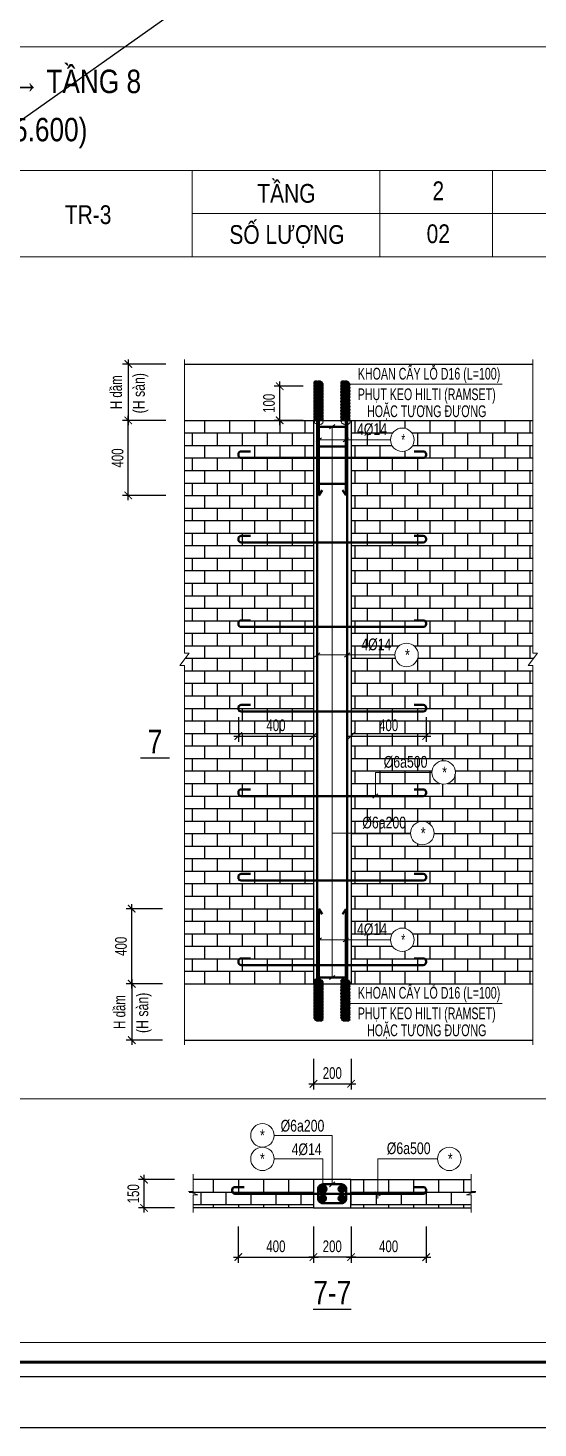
# Model space of a CAD drawing. Header units: millimetres. Extents: x 0 to 84100, y 0 to 158663.
# Drawn here: x 9899 to 12615, y 0 to 7455 of the extents above; entities that cross this region are included whole.
import ezdxf
from ezdxf.enums import TextEntityAlignment as Align

# ---------------------------------------------------------------- set-up
doc = ezdxf.new("R2010")
doc.units = ezdxf.units.MM
doc.header["$LTSCALE"] = 800
doc.header["$MEASUREMENT"] = 0
doc.layers.get('DEFPOINTS').update_dxf_attribs({"color": 87})
for name, color, linetype in [('CDC-KHUNGTEN', 9, 'Continuous'), ('CDC.02.DIM', 1, 'Continuous'), ('CDC.03.BORDER', 3, 'Continuous'), ('CDC.06.TEXT', 2, 'Continuous'), ('CDC.10.HATCH', 9, 'Continuous'), ('KCS_STEEL_SNODE', 6, 'Continuous')]:
    doc.layers.add(name, color=color, linetype=linetype)
for name, color, linetype, lineweight in [('CDC.05.STEEL', 4, 'Continuous', 50), ('CDC.11.NOTE', 8, 'Continuous', 18), ('CDC.14.STEELNUM', 9, 'Continuous', 18), ('STEEL_NODE', 6, 'Continuous', 50)]:
    doc.layers.add(name, color=color, linetype=linetype, lineweight=lineweight)
doc.layers.add('KCS_Plotter', color=11, linetype='Continuous', plot=False)
doc.styles.add('KC_BIGTEXT', font='arial.ttf', dxfattribs={"width": 0.7})
doc.styles.add('KC_SMTEXT', font='arial.ttf', dxfattribs={"width": 0.7})
doc.styles.add('KCS_SMTEXT', font='arial.ttf', dxfattribs={"width": 0.7})
doc.dimstyles.new('KCS_DIM25', dxfattribs={"dimtxt": 62.5, "dimasz": 40, "dimexe": 30, "dimexo": 0, "dimgap": 25, "dimtad": 1, "dimdec": 0, "dimzin": 13, "dimdsep": 46, "dimtxsty": 'KCS_SMTEXT', "dimblk": 'ARCHTICK', "dimcen": 0, "dimdle": 25, "dimclrd": 1, "dimclre": 1, "dimclrt": 2, "dimadec": 0, "dimazin": 0, "dimtfac": 1, "dimtdec": 0, "dimtix": 1, "dimtmove": 2, "dimatfit": 3, "dimfxl": 1, "dimtolj": 1, "dimtzin": 13, "dimarcsym": 0})

# ---------------------------------------------------------------- blocks, each defined once
blk = doc.blocks.new('_ArchTick')
at = {"color": 0, "linetype": 'ByBlock', "const_width": 0.15}
blk.add_lwpolyline([(-0.5, -0.5), (0.5, 0.5)], dxfattribs=at)
blk = doc.blocks.new('*D646')
at = {"layer": 'CDC.02.DIM', "color": 1, "lineweight": -2, "ltscale": 0.5, "transparency": 16777216}
for p, q in [((11019.5, 3784.8), (11019.5, 3654.5)), ((11419.5, 3784.8), (11419.5, 3654.5)), ((10994.5, 3684.5), (11444.5, 3684.5))]:
    blk.add_line(p, q, dxfattribs=at)
at = {"layer": 'DEFPOINTS', "color": 0, "ltscale": 0.5, "transparency": 16777216}
for p in [(11019.5, 3784.8), (11419.5, 3784.8), (11419.5, 3684.5)]:
    blk.add_point(p, dxfattribs=at)
at = {"layer": 'CDC.02.DIM', "color": 1, "lineweight": -2, "ltscale": 0.5, "transparency": 16777216, "xscale": 40, "yscale": 40, "zscale": 40, "rotation": 180}
blk.add_blockref('_ArchTick', (11019.5, 3684.5), dxfattribs=at)
at = {"layer": 'CDC.02.DIM', "color": 1, "lineweight": -2, "ltscale": 0.5, "transparency": 16777216, "xscale": 40, "yscale": 40, "zscale": 40}
blk.add_blockref('_ArchTick', (11419.5, 3684.5), dxfattribs=at)
at = {"layer": 'CDC.02.DIM', "color": 2, "ltscale": 0.5, "transparency": 16777216, "insert": (11219.5, 3741.4), "char_height": 62.5, "attachment_point": 5, "style": 'KCS_SMTEXT'}
blk.add_mtext('\\A1;400', dxfattribs=at)
blk = doc.blocks.new('*D647')
at = {"layer": 'CDC.02.DIM', "color": 1, "lineweight": -2, "ltscale": 0.5, "transparency": 16777216}
for p, q in [((11619.5, 3784.8), (11619.5, 3654.5)), ((12019.5, 3784.8), (12019.5, 3654.5)), ((11594.5, 3684.5), (12044.5, 3684.5))]:
    blk.add_line(p, q, dxfattribs=at)
at = {"layer": 'DEFPOINTS', "color": 0, "ltscale": 0.5, "transparency": 16777216}
for p in [(11619.5, 3784.8), (12019.5, 3784.8), (12019.5, 3684.5)]:
    blk.add_point(p, dxfattribs=at)
at = {"layer": 'CDC.02.DIM', "color": 1, "lineweight": -2, "ltscale": 0.5, "transparency": 16777216, "xscale": 40, "yscale": 40, "zscale": 40, "rotation": 180}
blk.add_blockref('_ArchTick', (11619.5, 3684.5), dxfattribs=at)
at = {"layer": 'CDC.02.DIM', "color": 1, "lineweight": -2, "ltscale": 0.5, "transparency": 16777216, "xscale": 40, "yscale": 40, "zscale": 40}
blk.add_blockref('_ArchTick', (12019.5, 3684.5), dxfattribs=at)
at = {"layer": 'CDC.02.DIM', "color": 2, "ltscale": 0.5, "transparency": 16777216, "insert": (11819.5, 3741.4), "char_height": 62.5, "attachment_point": 5, "style": 'KCS_SMTEXT'}
blk.add_mtext('\\A1;400', dxfattribs=at)
blk = doc.blocks.new('*D648')
at = {"layer": 'CDC.02.DIM', "color": 1, "lineweight": -2, "ltscale": 0.5, "transparency": 16777216}
for p, q in [((10615.7, 2764.8), (10421, 2764.8)), ((10451, 2340.2), (10451, 2789.8)), ((10615.7, 2365.2), (10421, 2365.2))]:
    blk.add_line(p, q, dxfattribs=at)
at = {"layer": 'DEFPOINTS', "color": 0, "ltscale": 0.5, "transparency": 16777216}
for p in [(10451, 2764.8), (10615.7, 2764.8), (10615.7, 2365.2)]:
    blk.add_point(p, dxfattribs=at)
at = {"layer": 'CDC.02.DIM', "color": 1, "lineweight": -2, "ltscale": 0.5, "transparency": 16777216, "xscale": 40, "yscale": 40, "zscale": 40}
for p, rotation in [((10451, 2764.8), 90), ((10451, 2365.2), 270)]:
    blk.add_blockref('_ArchTick', p, dxfattribs=dict(at, rotation=rotation))
at = {"layer": 'CDC.02.DIM', "color": 2, "ltscale": 0.5, "transparency": 16777216, "insert": (10394, 2565), "char_height": 62.5, "attachment_point": 5, "rotation": 90, "style": 'KCS_SMTEXT'}
blk.add_mtext('\\A1;400', dxfattribs=at)
blk = doc.blocks.new('*D649')
at = {"layer": 'CDC.02.DIM', "color": 1, "lineweight": -2, "ltscale": 0.5, "transparency": 16777216}
for p, q in [((10451, 2390.2), (10451, 2040.2)), ((10615.7, 2365.2), (10421, 2365.2)), ((10615.7, 2065.2), (10421, 2065.2))]:
    blk.add_line(p, q, dxfattribs=at)
at = {"layer": 'DEFPOINTS', "color": 0, "ltscale": 0.5, "transparency": 16777216}
for p in [(10615.7, 2365.2), (10451, 2065.2), (10615.7, 2065.2)]:
    blk.add_point(p, dxfattribs=at)
at = {"layer": 'CDC.02.DIM', "color": 1, "lineweight": -2, "ltscale": 0.5, "transparency": 16777216, "xscale": 40, "yscale": 40, "zscale": 40}
for p, rotation in [((10451, 2365.2), 90), ((10451, 2065.2), 270)]:
    blk.add_blockref('_ArchTick', p, dxfattribs=dict(at, rotation=rotation))
at = {"layer": 'CDC.02.DIM', "color": 2, "ltscale": 0.5, "transparency": 16777216, "insert": (10386.5, 2215.2), "char_height": 62.5, "attachment_point": 5, "rotation": 90, "style": 'KCS_SMTEXT'}
blk.add_mtext('\\A1;H dầm', dxfattribs=at)
blk = doc.blocks.new('*D650')
at = {"layer": 'CDC.02.DIM', "color": 1, "lineweight": -2, "ltscale": 0.5, "transparency": 16777216}
for p, q in [((11365, 5547.2), (11209.4, 5547.2)), ((11239.4, 5340.2), (11239.4, 5572.2)), ((11365, 5365.2), (11209.4, 5365.2))]:
    blk.add_line(p, q, dxfattribs=at)
at = {"layer": 'DEFPOINTS', "color": 0, "ltscale": 0.5, "transparency": 16777216}
for p in [(11239.4, 5547.2), (11365, 5547.2), (11365, 5365.2)]:
    blk.add_point(p, dxfattribs=at)
at = {"layer": 'CDC.02.DIM', "color": 1, "lineweight": -2, "ltscale": 0.5, "transparency": 16777216, "xscale": 40, "yscale": 40, "zscale": 40}
for p, rotation in [((11239.4, 5547.2), 90), ((11239.4, 5365.2), 270)]:
    blk.add_blockref('_ArchTick', p, dxfattribs=dict(at, rotation=rotation))
at = {"layer": 'CDC.02.DIM', "color": 2, "ltscale": 0.5, "transparency": 16777216, "insert": (11182.5, 5456.2), "char_height": 62.5, "attachment_point": 5, "rotation": 90, "style": 'KCS_SMTEXT'}
blk.add_mtext('\\A1;{\\C7;100}', dxfattribs=at)
blk = doc.blocks.new('*D651')
at = {"layer": 'CDC.02.DIM', "color": 1, "lineweight": -2, "ltscale": 0.5, "transparency": 16777216}
for p, q in [((11419.5, 1965.2), (11419.5, 1802.7)), ((11619.5, 1965.2), (11619.5, 1802.7)), ((11394.5, 1832.7), (11644.5, 1832.7))]:
    blk.add_line(p, q, dxfattribs=at)
at = {"layer": 'DEFPOINTS', "color": 0, "ltscale": 0.5, "transparency": 16777216}
for p in [(11419.5, 1965.2), (11619.5, 1965.2), (11619.5, 1832.7)]:
    blk.add_point(p, dxfattribs=at)
at = {"layer": 'CDC.02.DIM', "color": 1, "lineweight": -2, "ltscale": 0.5, "transparency": 16777216, "xscale": 40, "yscale": 40, "zscale": 40, "rotation": 180}
blk.add_blockref('_ArchTick', (11419.5, 1832.7), dxfattribs=at)
at = {"layer": 'CDC.02.DIM', "color": 1, "lineweight": -2, "ltscale": 0.5, "transparency": 16777216, "xscale": 40, "yscale": 40, "zscale": 40}
blk.add_blockref('_ArchTick', (11619.5, 1832.7), dxfattribs=at)
at = {"layer": 'CDC.02.DIM', "color": 2, "ltscale": 0.5, "transparency": 16777216, "insert": (11519.5, 1889.6), "char_height": 62.5, "attachment_point": 5, "style": 'KCS_SMTEXT'}
blk.add_mtext('\\A1;200', dxfattribs=at)
blk = doc.blocks.new('KC_SNODE')
at = {"layer": 'STEEL_NODE'}
blk.add_hatch(color=256, dxfattribs=at).paths.add_polyline_path([(12.5, 0, 1), (-12.5, 0, 1)])
blk.add_circle((0, 0), 12.5, dxfattribs=at)
blk = doc.blocks.new('KC_SNODE_2')
at = {"layer": 'STEEL_NODE'}
blk.add_circle((0, 0), 12.5, dxfattribs=at)
blk = doc.blocks.new('*D653')
at = {"layer": 'CDC.02.DIM', "color": 1, "lineweight": -2, "ltscale": 0.5, "transparency": 16777216}
for p, q in [((11018.8, 1072.5), (11018.8, 880.1)), ((11419.1, 1072.5), (11419.1, 880.1)), ((10993.8, 910.1), (11444.1, 910.1))]:
    blk.add_line(p, q, dxfattribs=at)
at = {"layer": 'DEFPOINTS', "color": 0, "ltscale": 0.5, "transparency": 16777216}
for p in [(11018.8, 1072.5), (11419.1, 1072.5), (11419.1, 910.1)]:
    blk.add_point(p, dxfattribs=at)
at = {"layer": 'CDC.02.DIM', "color": 1, "lineweight": -2, "ltscale": 0.5, "transparency": 16777216, "xscale": 40, "yscale": 40, "zscale": 40, "rotation": 180}
blk.add_blockref('_ArchTick', (11018.8, 910.1), dxfattribs=at)
at = {"layer": 'CDC.02.DIM', "color": 1, "lineweight": -2, "ltscale": 0.5, "transparency": 16777216, "xscale": 40, "yscale": 40, "zscale": 40}
blk.add_blockref('_ArchTick', (11419.1, 910.1), dxfattribs=at)
at = {"layer": 'CDC.02.DIM', "color": 2, "ltscale": 0.5, "transparency": 16777216, "insert": (11219, 967.1), "char_height": 62.5, "attachment_point": 5, "style": 'KCS_SMTEXT'}
blk.add_mtext('\\A1;400', dxfattribs=at)
blk = doc.blocks.new('*D654')
at = {"layer": 'CDC.02.DIM', "color": 1, "lineweight": -2, "ltscale": 0.5, "transparency": 16777216}
for p, q in [((11419.1, 1072.5), (11419.1, 880.1)), ((11619.5, 1072.5), (11619.5, 880.1)), ((11644.5, 910.1), (11394.1, 910.1))]:
    blk.add_line(p, q, dxfattribs=at)
at = {"layer": 'DEFPOINTS', "color": 0, "ltscale": 0.5, "transparency": 16777216}
for p in [(11419.1, 1072.5), (11619.5, 1072.5), (11419.1, 910.1)]:
    blk.add_point(p, dxfattribs=at)
at = {"layer": 'CDC.02.DIM', "color": 1, "lineweight": -2, "ltscale": 0.5, "transparency": 16777216, "xscale": 40, "yscale": 40, "zscale": 40}
for p, rotation in [((11419.1, 910.1), 180.0000222781561), ((11619.5, 910.1), 2.227815611988149e-05)]:
    blk.add_blockref('_ArchTick', p, dxfattribs=dict(at, rotation=rotation))
at = {"layer": 'CDC.02.DIM', "color": 2, "ltscale": 0.5, "transparency": 16777216, "insert": (11519.3, 967.1), "char_height": 62.5, "attachment_point": 5, "rotation": 0.00002, "style": 'KCS_SMTEXT'}
blk.add_mtext('\\A1;200', dxfattribs=at)
blk = doc.blocks.new('*D655')
at = {"layer": 'CDC.02.DIM', "color": 1, "lineweight": -2, "ltscale": 0.5, "transparency": 16777216}
for p, q in [((11619.5, 1072.5), (11619.5, 880.1)), ((12019.8, 1072.5), (12019.8, 880.1)), ((11594.5, 910.1), (12044.8, 910.1))]:
    blk.add_line(p, q, dxfattribs=at)
at = {"layer": 'DEFPOINTS', "color": 0, "ltscale": 0.5, "transparency": 16777216}
for p in [(11619.5, 1072.5), (12019.8, 1072.5), (12019.8, 910.1)]:
    blk.add_point(p, dxfattribs=at)
at = {"layer": 'CDC.02.DIM', "color": 1, "lineweight": -2, "ltscale": 0.5, "transparency": 16777216, "xscale": 40, "yscale": 40, "zscale": 40, "rotation": 180}
blk.add_blockref('_ArchTick', (11619.5, 910.1), dxfattribs=at)
at = {"layer": 'CDC.02.DIM', "color": 1, "lineweight": -2, "ltscale": 0.5, "transparency": 16777216, "xscale": 40, "yscale": 40, "zscale": 40}
blk.add_blockref('_ArchTick', (12019.8, 910.1), dxfattribs=at)
at = {"layer": 'CDC.02.DIM', "color": 2, "ltscale": 0.5, "transparency": 16777216, "insert": (11819.6, 967.1), "char_height": 62.5, "attachment_point": 5, "style": 'KCS_SMTEXT'}
blk.add_mtext('\\A1;400', dxfattribs=at)
blk = doc.blocks.new('*D656')
at = {"layer": 'CDC.02.DIM', "color": 1, "lineweight": -2, "ltscale": 0.5, "transparency": 16777216}
for p, q in [((10516.8, 1147.2), (10516.8, 1347.5)), ((10679.1, 1322.5), (10486.8, 1322.5)), ((10679.1, 1172.2), (10486.8, 1172.2))]:
    blk.add_line(p, q, dxfattribs=at)
at = {"layer": 'DEFPOINTS', "color": 0, "ltscale": 0.5, "transparency": 16777216}
for p in [(10516.8, 1322.5), (10679.1, 1322.5), (10679.1, 1172.2)]:
    blk.add_point(p, dxfattribs=at)
at = {"layer": 'CDC.02.DIM', "color": 1, "lineweight": -2, "ltscale": 0.5, "transparency": 16777216, "xscale": 40, "yscale": 40, "zscale": 40}
for p, rotation in [((10516.8, 1322.5), 90), ((10516.8, 1172.2), 270)]:
    blk.add_blockref('_ArchTick', p, dxfattribs=dict(at, rotation=rotation))
at = {"layer": 'CDC.02.DIM', "color": 2, "ltscale": 0.5, "transparency": 16777216, "insert": (10459.9, 1247.3), "char_height": 62.5, "attachment_point": 5, "rotation": 90, "style": 'KCS_SMTEXT'}
blk.add_mtext('\\A1;150', dxfattribs=at)
blk = doc.blocks.new('*D657')
at = {"layer": 'CDC.02.DIM', "color": 1, "lineweight": -2, "ltscale": 0.5, "transparency": 16777216}
for p, q in [((10432.8, 5690.2), (10432.8, 5340.2)), ((10632.8, 5665.2), (10402.8, 5665.2)), ((10632.8, 5365.2), (10402.8, 5365.2))]:
    blk.add_line(p, q, dxfattribs=at)
at = {"layer": 'DEFPOINTS', "color": 0, "ltscale": 0.5, "transparency": 16777216}
for p in [(10632.8, 5665.2), (10432.8, 5365.2), (10632.8, 5365.2)]:
    blk.add_point(p, dxfattribs=at)
at = {"layer": 'CDC.02.DIM', "color": 1, "lineweight": -2, "ltscale": 0.5, "transparency": 16777216, "xscale": 40, "yscale": 40, "zscale": 40}
for p, rotation in [((10432.8, 5665.2), 90), ((10432.8, 5365.2), 270)]:
    blk.add_blockref('_ArchTick', p, dxfattribs=dict(at, rotation=rotation))
at = {"layer": 'CDC.02.DIM', "color": 2, "ltscale": 0.5, "transparency": 16777216, "insert": (10368.3, 5515.2), "char_height": 62.5, "attachment_point": 5, "rotation": 90, "style": 'KCS_SMTEXT'}
blk.add_mtext('\\A1;H dầm', dxfattribs=at)
blk = doc.blocks.new('*D658')
at = {"layer": 'CDC.02.DIM', "color": 1, "lineweight": -2, "ltscale": 0.5, "transparency": 16777216}
for p, q in [((10432.8, 4940.5), (10432.8, 5390.2)), ((10632.8, 5365.2), (10402.8, 5365.2)), ((10632.8, 4965.5), (10402.8, 4965.5))]:
    blk.add_line(p, q, dxfattribs=at)
at = {"layer": 'DEFPOINTS', "color": 0, "ltscale": 0.5, "transparency": 16777216}
for p in [(10432.8, 5365.2), (10632.8, 5365.2), (10632.8, 4965.5)]:
    blk.add_point(p, dxfattribs=at)
at = {"layer": 'CDC.02.DIM', "color": 1, "lineweight": -2, "ltscale": 0.5, "transparency": 16777216, "xscale": 40, "yscale": 40, "zscale": 40}
for p, rotation in [((10432.8, 5365.2), 90), ((10432.8, 4965.5), 270)]:
    blk.add_blockref('_ArchTick', p, dxfattribs=dict(at, rotation=rotation))
at = {"layer": 'CDC.02.DIM', "color": 2, "ltscale": 0.5, "transparency": 16777216, "insert": (10375.9, 5165.3), "char_height": 62.5, "attachment_point": 5, "rotation": 90, "style": 'KCS_SMTEXT'}
blk.add_mtext('\\A1;400', dxfattribs=at)
blk = doc.blocks.new('Khung tên chuẩn')
at = {"layer": 'CDC-KHUNGTEN', "color": 8}
blk.add_lwpolyline([(75096, 1100), (83000, 1100), (83000, 58300), (3000, 58300), (3000, 1100), (75096, 1100)], dxfattribs=at)
at = {"layer": 'CDC-KHUNGTEN', "color": 255, "lineweight": 60}
blk.add_lwpolyline([(74900, 1400), (74900, 58000), (3300, 58000), (3300, 1400), (74900, 1400)], close=True, dxfattribs=at)
at = {"layer": 'DEFPOINTS', "color": 1, "ltscale": 0.2}
blk.add_lwpolyline([(0, 0), (0, 59400), (84100, 59400), (84100, 0), (0, 0)], close=True, dxfattribs=at)

msp = doc.modelspace()

# ---------------------------------------------------------------- hatches: boundary and pattern name
at = {"layer": 'CDC.10.HATCH'}
h = msp.add_hatch(dxfattribs=at)
h.set_pattern_fill('ANSI31', color=256, scale=33.333333)
h.set_pattern_definition([(45, (-81877.425, 41348.8665), (-2.94627825, 2.94627825), [])])
h.paths.add_polyline_path([(11467.1, 5564.3, 0.520567), (11458.3, 5572.2, 0.520567), (11441.6, 5572.2, 0.520567), (11424.9, 5572.2, 0.520567), (11424.9, 5557.3, 0.520567), (11424.9, 5540.7, 0.520567), (11424.9, 5524, 0.520567), (11424.9, 5507.3, 0.520567), (11424.9, 5490.7, 0.520567), (11424.9, 5474, 0.520567), (11424.9, 5457.3, 0.520567), (11424.9, 5440.7, 0.520567), (11424.9, 5424, 0.520567), (11424.9, 5407.3, 0.520567), (11424.9, 5390.7, 0.520567), (11424.9, 5374, 0.258014), (11420.6, 5365.2), (11468.2, 5365.2, 0.477039), (11467.1, 5380.9, 0.520567), (11467.1, 5397.6, 0.520567), (11467.1, 5414.3, 0.520567), (11467.1, 5430.9, 0.520567), (11467.1, 5447.6, 0.520567), (11467.1, 5464.3, 0.520567), (11467.1, 5480.9, 0.520567), (11467.1, 5497.6, 0.520567), (11467.1, 5514.3, 0.520567), (11467.1, 5530.9, 0.520567), (11467.1, 5547.6, 0.520567)])
h = msp.add_hatch(dxfattribs=at)
h.set_pattern_fill('ANSI31', color=256, scale=33.333333)
h.set_pattern_definition([(45, (-81734.1734, 41348.8665), (-2.94627825, 2.94627825), [])])
h.paths.add_polyline_path([(11610.3, 5564.3, 0.520567), (11601.5, 5572.2, 0.520567), (11584.9, 5572.2, 0.520567), (11568.2, 5572.2, 0.520567), (11568.2, 5557.3, 0.520567), (11568.2, 5540.7, 0.520567), (11568.2, 5524, 0.520567), (11568.2, 5507.3, 0.520567), (11568.2, 5490.7, 0.520567), (11568.2, 5474, 0.520567), (11568.2, 5457.3, 0.520567), (11568.2, 5440.7, 0.520567), (11568.2, 5424, 0.520567), (11568.2, 5407.3, 0.520567), (11568.2, 5390.7, 0.520567), (11568.2, 5374, 0.258014), (11563.9, 5365.2), (11611.4, 5365.2, 0.477039), (11610.3, 5380.9, 0.520567), (11610.3, 5397.6, 0.520567), (11610.3, 5414.3, 0.520567), (11610.3, 5430.9, 0.520567), (11610.3, 5447.6, 0.520567), (11610.3, 5464.3, 0.520567), (11610.3, 5480.9, 0.520567), (11610.3, 5497.6, 0.520567), (11610.3, 5514.3, 0.520567), (11610.3, 5530.9, 0.520567), (11610.3, 5547.6, 0.520567)])
h = msp.add_hatch(dxfattribs=at)
h.set_pattern_fill('AR-B816', color=256, scale=8.333333, style=0)
h.set_pattern_definition([(0, (10707.786, 2365.17), (0, 66.6667), []), (90, (10707.786, 2365.17), (-66.6667, 66.6667), [66.6667, -66.6667])])
h.paths.add_polyline_path([(11419.5, 4715.2), (11034.5, 4715.2, -0.466274), (11019.7, 4732.8, -0.043633), (11019.5, 4735.4), (11019.5, 4730.2, 0.414214), (11034.5, 4715.2), (11419.5, 4715.2), (11419.5, 5165.2), (11034.5, 5165.2, -0.466274), (11019.7, 5182.8, -0.043633), (11019.5, 5185.4), (11019.5, 5180.2, 0.414214), (11034.5, 5165.2), (11419.5, 5165.2), (11419.5, 5365.2), (10732.8, 5365.2), (10732.8, 4126.3), (10757.8, 4126.3), (10707.8, 4059.7), (10732.8, 4059.7), (10732.8, 2365.2), (11419.5, 2365.2), (11419.5, 2465.2), (11034.5, 2465.2, -0.466274), (11019.7, 2482.8, -0.043633), (11019.5, 2485.4), (11019.5, 2480.2, 0.414214), (11034.5, 2465.2), (11419.5, 2465.2), (11419.5, 2915.2), (11034.5, 2915.2, -0.466274), (11019.7, 2932.8, -0.043633), (11019.5, 2935.4), (11019.5, 2930.2, 0.414214), (11034.5, 2915.2), (11419.5, 2915.2), (11419.5, 3365.2), (11034.5, 3365.2, -0.466274), (11019.7, 3382.8, -0.043633), (11019.5, 3385.4), (11019.5, 3380.2, 0.414214), (11034.5, 3365.2), (11419.5, 3365.2), (11419.5, 3940.5), (11034.5, 3940.5, -0.466274), (11019.7, 3958.1, -0.043633), (11019.5, 3960.7), (11019.5, 3955.5, 0.414214), (11034.5, 3940.5), (11419.5, 3940.5), (11419.5, 4265.2), (11034.5, 4265.2, -0.466274), (11019.7, 4282.8, -0.043633), (11019.5, 4285.4), (11019.5, 4280.2, 0.414214), (11034.5, 4265.2), (11419.5, 4265.2)])
h.paths.add_polyline_path([(12587.1, 5365.2), (11619.5, 5365.2), (11619.5, 5261.9), (11829.9, 5261.9, -1), (11954.9, 5261.9, -1), (11829.9, 5261.9), (11619.5, 5261.9), (11619.5, 5165.2), (12004.5, 5165.2, 0.466274), (12019.2, 5182.8, 0.466274), (12004.5, 5200.4, -0.414214), (12019.5, 5185.4), (12019.5, 5180.2, -0.414214), (12004.5, 5165.2), (11619.5, 5165.2), (11619.5, 4715.2), (12004.5, 4715.2, 0.466274), (12019.2, 4732.8, 0.043633), (12019.5, 4735.4), (12019.5, 4730.2, -0.414214), (12004.5, 4715.2), (11619.5, 4715.2), (11619.5, 4265.2), (12004.5, 4265.2, 0.466274), (12019.2, 4282.8, 0.043633), (12019.5, 4285.4), (12019.5, 4280.2, -0.414214), (12004.5, 4265.2), (11619.5, 4265.2), (11619.5, 4116.3), (11852.5, 4116.3, -1), (11977.5, 4116.3, -1), (11852.5, 4116.3), (11619.5, 4116.3), (11619.5, 3940.5), (12004.5, 3940.5, 0.466274), (12019.2, 3958.1, 0.466274), (12004.5, 3975.7, -0.414214), (12019.5, 3960.7), (12019.5, 3955.5, -0.414214), (12004.5, 3940.5), (11619.5, 3940.5), (11619.5, 3365.2), (11749, 3365.2), (11749, 3490.7), (12050.3, 3490.7, -1), (12175.3, 3490.7, -1), (12050.3, 3490.7), (11749, 3490.7), (11749, 3365.2), (12004.5, 3365.2, 0.466274), (12019.2, 3382.8, 0.043633), (12019.5, 3385.4), (12019.5, 3380.2, -0.414214), (12004.5, 3365.2), (11619.5, 3365.2), (11619.5, 3167.5), (11936.4, 3167.5, -1), (12061.4, 3167.5, -1), (11936.4, 3167.5), (11619.5, 3167.5), (11619.5, 2915.2), (12004.5, 2915.2, 0.466274), (12019.2, 2932.8, 0.043633), (12019.5, 2935.4), (12019.5, 2930.2, -0.414214), (12004.5, 2915.2), (11619.5, 2915.2), (11619.5, 2599.4), (11829.9, 2599.4, -1), (11954.9, 2599.4, -1), (11829.9, 2599.4), (11619.5, 2599.4), (11619.5, 2465.2), (12004.5, 2465.2, 0.466274), (12019.2, 2482.8, 0.043633), (12019.5, 2485.4), (12019.5, 2480.2, -0.414214), (12004.5, 2465.2), (11619.5, 2465.2), (11619.5, 2365.2), (12587.1, 2365.2), (12587.1, 4059.7), (12562.1, 4059.7), (12612.1, 4126.3), (12587.1, 4126.3)])
h.paths.add_polyline_path([(11154.7, 3844.6), (11284.2, 3844.6), (11284.2, 3749.5), (11154.7, 3749.5)], flags=24)
h.paths.add_polyline_path([(11754.7, 3844.6), (11884.2, 3844.6), (11884.2, 3749.5), (11754.7, 3749.5)], flags=24)
h.paths.add_polyline_path([(11634.4, 5267.7), (11828.2, 5267.7), (11828.2, 5368.7), (11634.4, 5368.7)], flags=9)
h.paths.add_polyline_path([(11634.4, 2605.2), (11828.2, 2605.2), (11828.2, 2706.2), (11634.4, 2706.2)], flags=24)
h.paths.add_polyline_path([(11643.7, 3153.4), (11948.4, 3153.4), (11948.4, 3278.2), (11643.7, 3278.2)], flags=24)
h.paths.add_polyline_path([(11757.6, 3476.7), (12062.3, 3476.7), (12062.3, 3601.4), (11757.6, 3601.4)], flags=24)
h.paths.add_polyline_path([(11657.2, 4122.1), (11851, 4122.1), (11851, 4223), (11657.2, 4223)], flags=24)
h = msp.add_hatch(dxfattribs=at)
h.set_pattern_fill('ANSI31', color=256, scale=33.333333)
h.set_pattern_definition([(45, (-81877.425, 40926.5943), (-2.94627825, 2.94627825), [])])
h.paths.add_polyline_path([(11420.8, 2365.2, 0.290332), (11424.9, 2355.1, 0.520567), (11424.9, 2338.4, 0.520567), (11424.9, 2321.8, 0.520567), (11424.9, 2305.1, 0.520567), (11424.9, 2288.4, 0.520567), (11424.9, 2271.8, 0.520567), (11424.9, 2255.1, 0.520567), (11424.9, 2238.4, 0.520567), (11424.9, 2221.8, 0.520567), (11424.9, 2205.1, 0.520567), (11424.9, 2188.4, 0.892476), (11424.9, 2178.7, 0.520567), (11432.8, 2169.9, 0.520567), (11449.5, 2169.9, 0.520567), (11466.1, 2169.9, 0.928119), (11467.1, 2178.7, 0.520567), (11467.1, 2195.4, 0.520567), (11467.1, 2212, 0.520567), (11467.1, 2228.7, 0.520567), (11467.1, 2245.4, 0.520567), (11467.1, 2262, 0.520567), (11467.1, 2278.7, 0.520567), (11467.1, 2295.4, 0.520567), (11467.1, 2312, 0.520567), (11467.1, 2328.7, 0.520567), (11467.1, 2345.4, 0.520567), (11467.1, 2362, 0.106023), (11470, 2365.2)])
h.paths.add_polyline_path([(11439.5, 2388.8, 0.42631), (11424.9, 2386.6, 0.520567), (11424.9, 2371.8, 0.200007), (11420.8, 2365.2), (11439.5, 2365.2)])
h.paths.add_polyline_path([(11447.8, 2390.7, 0.189736), (11441.6, 2386.6, 0.077138), (11439.5, 2388.8), (11439.5, 2365.2), (11447.8, 2365.2)])
h.paths.add_polyline_path([(11467.1, 2378.7, 0.520567), (11458.3, 2386.6, 0.301092), (11447.8, 2390.7), (11447.8, 2365.2), (11470, 2365.2, 0.392861)])
h = msp.add_hatch(dxfattribs=at)
h.set_pattern_fill('ANSI31', color=256, scale=33.333333)
h.set_pattern_definition([(45, (-81734.1734, 40926.5943), (-2.94627825, 2.94627825), [])])
h.paths.add_polyline_path([(11564, 2365.2, 0.290332), (11568.2, 2355.1, 0.520567), (11568.2, 2338.4, 0.520567), (11568.2, 2321.8, 0.520567), (11568.2, 2305.1, 0.520567), (11568.2, 2288.4, 0.520567), (11568.2, 2271.8, 0.520567), (11568.2, 2255.1, 0.520567), (11568.2, 2238.4, 0.520567), (11568.2, 2221.8, 0.520567), (11568.2, 2205.1, 0.520567), (11568.2, 2188.4, 0.892476), (11568.2, 2178.7, 0.520567), (11576.1, 2169.9, 0.520567), (11592.7, 2169.9, 0.520567), (11609.4, 2169.9, 0.928119), (11610.3, 2178.7, 0.520567), (11610.3, 2195.4, 0.520567), (11610.3, 2212, 0.520567), (11610.3, 2228.7, 0.520567), (11610.3, 2245.4, 0.520567), (11610.3, 2262, 0.520567), (11610.3, 2278.7, 0.520567), (11610.3, 2295.4, 0.520567), (11610.3, 2312, 0.520567), (11610.3, 2328.7, 0.520567), (11610.3, 2345.4, 0.520567), (11610.3, 2362, 0.106023), (11613.2, 2365.2)])
h.paths.add_polyline_path([(11582.7, 2388.8, 0.42631), (11568.2, 2386.6, 0.520567), (11568.2, 2371.8, 0.200007), (11564, 2365.2), (11582.7, 2365.2)])
h.paths.add_polyline_path([(11591.1, 2390.7, 0.189736), (11584.9, 2386.6, 0.077138), (11582.7, 2388.8), (11582.7, 2365.2), (11591.1, 2365.2)])
h.paths.add_polyline_path([(11610.3, 2378.7, 0.520567), (11601.5, 2386.6, 0.301092), (11591.1, 2390.7), (11591.1, 2365.2), (11613.2, 2365.2, 0.392861)])
h = msp.add_hatch(dxfattribs=at)
h.set_pattern_fill('AR-B816', color=256, scale=8.333333, style=0)
h.set_pattern_definition([(0, (10754.14, 1122.485), (0, 66.6667), []), (90, (10754.14, 1122.485), (-66.6667, 66.6667), [66.6667, -66.6667])])
h.paths.add_polyline_path([(11761.4, 1322.5), (11619.1, 1322.5), (11619.1, 1222.5), (11761.4, 1222.5)])
h.paths.add_polyline_path([(10779.1, 1172.5), (11419.1, 1172.5), (11419.1, 1322.5), (10779.1, 1322.5), (10779.1, 1259.1), (10754.1, 1259.1), (10804.1, 1192.4), (10779.1, 1192.4)])
h.paths.add_polyline_path([(11619.1, 1172.5), (12259.1, 1172.5), (12259.1, 1192.4), (12234.1, 1192.4), (12284.1, 1259.1), (12259.1, 1259.1), (12259.1, 1322.5), (11761.4, 1322.5), (11761.4, 1222.5), (11619.1, 1222.5)])

# ---------------------------------------------------------------- linework, layer by layer
at = {"layer": 'CDC.03.BORDER'}
for p, q in [((10732.8, 5665.2), (12587.1, 5665.2)), ((10732.8, 5365.2), (12587.1, 5365.2)), ((11419.5, 5365.2), (11419.5, 2365.2)), ((11619.5, 5365.2), (11619.5, 2365.2)), ((10732.8, 2365.2), (12587.1, 2365.2)), ((10732.8, 2065.2), (12587.1, 2065.2))]:
    msp.add_line(p, q, dxfattribs=at)
at = {"layer": 'CDC.03.BORDER', "linetype": 'Continuous', "ltscale": 0.03}
for points in [[(11419.1, 1322.5), (10779.1, 1322.5)], [(11619.1, 1322.5), (12259.1, 1322.5)], [(11419.1, 1172.5), (10779.1, 1172.5)], [(11619.1, 1172.5), (12259.1, 1172.5)]]:
    msp.add_lwpolyline(points, dxfattribs=at)
msp.add_lwpolyline([(11419.1, 1172.5), (11619.1, 1172.5), (11619.1, 1322.5), (11419.1, 1322.5)], close=True, dxfattribs=at)
at = {"layer": 'CDC.05.STEEL'}
for p, q in [((11447.8, 5547.2), (11447.8, 4965.5)), ((11591.1, 5547.2), (11591.1, 4967.1)), ((11439.5, 5227), (11599.5, 5227)), ((11439.5, 5027), (11599.5, 5027)), ((11447.8, 4965.5), (11465.8, 4993.6)), ((11591.1, 4967.1), (11574.2, 4993.6)), ((11447.8, 2183.2), (11447.8, 2764.8)), ((11447.8, 2764.8), (11465.8, 2736.7)), ((11591.1, 2763.2), (11574.2, 2736.7)), ((11591.1, 2183.2), (11591.1, 2763.2))]:
    msp.add_line(p, q, dxfattribs=at)
at = {"layer": 'CDC.05.STEEL', "color": 4}
for p, q in [((11439.5, 5331.8), (11599.5, 5331.8)), ((11439.5, 2398.5), (11599.5, 2398.5))]:
    msp.add_line(p, q, dxfattribs=at)
at = {"layer": 'CDC.05.STEEL'}
for points in [[(11439.5, 5365.2), (11439.5, 2365.2)], [(11599.5, 5365.2), (11599.5, 2365.2)]]:
    msp.add_lwpolyline(points, dxfattribs=at)
for points in [[(11083.8, 5200.4), (11034.5, 5200.4, 0.414214), (11019.5, 5185.4), (11019.5, 5180.2, 0.414214), (11034.5, 5165.2), (12004.5, 5165.2, 0.414214), (12019.5, 5180.2), (12019.5, 5185.4, 0.414214), (12004.5, 5200.4), (11955.1, 5200.4)], [(11083.8, 4750.4), (11034.5, 4750.4, 0.414214), (11019.5, 4735.4), (11019.5, 4730.2, 0.414214), (11034.5, 4715.2), (12004.5, 4715.2, 0.414214), (12019.5, 4730.2), (12019.5, 4735.4, 0.414214), (12004.5, 4750.4), (11955.1, 4750.4)], [(11083.8, 4300.4), (11034.5, 4300.4, 0.414214), (11019.5, 4285.4), (11019.5, 4280.2, 0.414214), (11034.5, 4265.2), (12004.5, 4265.2, 0.414214), (12019.5, 4280.2), (12019.5, 4285.4, 0.414214), (12004.5, 4300.4), (11955.1, 4300.4)], [(11083.8, 3850.4), (11034.5, 3850.4, 0.414214), (11019.5, 3835.4), (11019.5, 3830.2, 0.414214), (11034.5, 3815.2), (12004.5, 3815.2, 0.414214), (12019.5, 3830.2), (12019.5, 3835.4, 0.414214), (12004.5, 3850.4), (11955.1, 3850.4)], [(11083.8, 3400.4), (11034.5, 3400.4, 0.414214), (11019.5, 3385.4), (11019.5, 3380.2, 0.414214), (11034.5, 3365.2), (12004.5, 3365.2, 0.414214), (12019.5, 3380.2), (12019.5, 3385.4, 0.414214), (12004.5, 3400.4), (11955.1, 3400.4)], [(11083.8, 2950.4), (11034.5, 2950.4, 0.414214), (11019.5, 2935.4), (11019.5, 2930.2, 0.414214), (11034.5, 2915.2), (12004.5, 2915.2, 0.414214), (12019.5, 2930.2), (12019.5, 2935.4, 0.414214), (12004.5, 2950.4), (11955.1, 2950.4)], [(11083.8, 2500.4), (11034.5, 2500.4, 0.414214), (11019.5, 2485.4), (11019.5, 2480.2, 0.414214), (11034.5, 2465.2), (12004.5, 2465.2, 0.414214), (12019.5, 2480.2), (12019.5, 2485.4, 0.414214), (12004.5, 2500.4), (11955.1, 2500.4)], [(11050.4, 1282.7), (11001, 1282.7, 0.414214), (10986, 1267.7), (10986, 1262.5, 0.414214), (11001, 1247.5), (12004.5, 1247.5, 0.414214), (12019.5, 1262.5), (12019.5, 1267.7, 0.414214), (12004.5, 1282.7), (11955.1, 1282.7)]]:
    msp.add_lwpolyline(points, format="xyb", dxfattribs=at)
msp.add_lwpolyline([(11469.1, 1197.5), (11569.1, 1197.5, 0.414214), (11594.1, 1222.5), (11594.1, 1272.5, 0.414214), (11569.1, 1297.5), (11469.1, 1297.5, 0.414214), (11444.1, 1272.5), (11444.1, 1222.5, 0.414214)], format="xyb", close=True, dxfattribs=at)
at = {"layer": 'CDC.11.NOTE', "color": 2}
for p, q in [((16923, 7354.7), (2323, 7354.7)), ((10773, 6695.8), (10773, 6236.8)), ((11773, 6695.8), (11773, 6236.8)), ((12373, 6695.8), (12373, 6236.8)), ((16923, 454.7), (2323, 454.7))]:
    msp.add_line(p, q, dxfattribs=at)
at = {"layer": 'CDC.11.NOTE'}
for p, q in [((11612.8, 5557.4), (12424.6, 5557.4)), ((11519.5, 5331.8), (11519.5, 2398.5)), ((11447.8, 5261.9), (11829.9, 5261.9)), ((11439.5, 4116.3), (11852.5, 4116.3)), ((11749, 3490.7), (12050.3, 3490.7)), ((11749, 3490.7), (11749, 3365)), ((11519.5, 3167.5), (11936.4, 3167.5)), ((11447.8, 2599.4), (11829.9, 2599.4)), ((11612.8, 2261), (12424.6, 2261))]:
    msp.add_line(p, q, dxfattribs=at)
at = {"layer": 'CDC.11.NOTE', "color": 3}
for p, q in [((11533.5, 5342.8), (11505.4, 5320.9)), ((11461.9, 5272.9), (11433.8, 5251)), ((11605.1, 5272.9), (11577, 5251)), ((11453.3, 4127.1), (11425.2, 4105.2)), ((11613.3, 4127.1), (11585.2, 4105.2)), ((11762.9, 3376), (11734.8, 3354.1)), ((11461.9, 2610.4), (11433.8, 2588.5)), ((11605.1, 2610.4), (11577, 2588.5)), ((11533.5, 2409.4), (11505.4, 2387.6)), ((11505.1, 1283.4), (11533.2, 1311.5)), ((11747.3, 1258.4), (11775.4, 1236.5))]:
    msp.add_line(p, q, dxfattribs=at)
at = {"layer": 'CDC.11.NOTE', "color": 2, "flags": 128}
for points in [[(2323, 6695.8), (16923, 6695.8)], [(10773, 6466.3), (16923, 6466.3)], [(2323, 6236.8), (16923, 6236.8)]]:
    msp.add_lwpolyline(points, dxfattribs=at)
at = {"layer": 'CDC.11.NOTE'}
for points in [[(10732.8, 5690.2), (10732.8, 4126.3), (10757.8, 4126.3), (10707.8, 4059.7), (10732.8, 4059.7), (10732.8, 2040.2)], [(12587.1, 5690.2), (12587.1, 4126.3), (12612.1, 4126.3), (12562.1, 4059.7), (12587.1, 4059.7), (12587.1, 2040.2)], [(11519.1, 1297.5), (11519.1, 1558.2), (11209.8, 1558.2)], [(11469.1, 1294.8), (11469.1, 1433.2), (11209.8, 1433.2)], [(11761.4, 1222.5), (11761.4, 1433.2), (12080.5, 1433.2)], [(10779.1, 1351.8), (10779.1, 1259.1), (10754.1, 1259.1), (10804.1, 1242.4), (10779.1, 1242.4), (10779.1, 1147.5)], [(12259.1, 1351.8), (12259.1, 1259.1), (12284.1, 1259.1), (12234.1, 1242.4), (12259.1, 1242.4), (12259.1, 1147.5)]]:
    msp.add_lwpolyline(points, dxfattribs=at)
for points in [[(11424.9, 5572.2, -0.520567), (11441.6, 5572.2, -0.520567), (11458.3, 5572.2, -0.520567), (11467.1, 5564.3, -0.520567), (11467.1, 5547.6, -0.520567), (11467.1, 5530.9, -0.520567), (11467.1, 5514.3, -0.520567), (11467.1, 5497.6, -0.520567), (11467.1, 5480.9, -0.520567), (11467.1, 5464.3, -0.520567), (11467.1, 5447.6, -0.520567), (11467.1, 5430.9, -0.520567), (11467.1, 5414.3, -0.520567), (11467.1, 5397.6, -0.520567), (11467.1, 5380.9, -0.520567), (11467.1, 5364.3, -0.520567), (11466.1, 5348.5, -0.520567), (11449.5, 5348.5, -0.520567), (11432.8, 5348.5, -0.520567), (11424.9, 5357.3, -0.520567), (11424.9, 5374, -0.520567), (11424.9, 5390.7, -0.520567), (11424.9, 5407.3, -0.520567), (11424.9, 5424, -0.520567), (11424.9, 5440.7, -0.520567), (11424.9, 5457.3, -0.520567), (11424.9, 5474, -0.520567), (11424.9, 5490.7, -0.520567), (11424.9, 5507.3, -0.520567), (11424.9, 5524, -0.520567), (11424.9, 5540.7, -0.520567), (11424.9, 5557.3, -0.520567)], [(11568.2, 5572.2, -0.520567), (11584.9, 5572.2, -0.520567), (11601.5, 5572.2, -0.520567), (11610.3, 5564.3, -0.520567), (11610.3, 5547.6, -0.520567), (11610.3, 5530.9, -0.520567), (11610.3, 5514.3, -0.520567), (11610.3, 5497.6, -0.520567), (11610.3, 5480.9, -0.520567), (11610.3, 5464.3, -0.520567), (11610.3, 5447.6, -0.520567), (11610.3, 5430.9, -0.520567), (11610.3, 5414.3, -0.520567), (11610.3, 5397.6, -0.520567), (11610.3, 5380.9, -0.520567), (11610.3, 5364.3, -0.520567), (11609.4, 5348.5, -0.520567), (11592.7, 5348.5, -0.520567), (11576.1, 5348.5, -0.520567), (11568.2, 5357.3, -0.520567), (11568.2, 5374, -0.520567), (11568.2, 5390.7, -0.520567), (11568.2, 5407.3, -0.520567), (11568.2, 5424, -0.520567), (11568.2, 5440.7, -0.520567), (11568.2, 5457.3, -0.520567), (11568.2, 5474, -0.520567), (11568.2, 5490.7, -0.520567), (11568.2, 5507.3, -0.520567), (11568.2, 5524, -0.520567), (11568.2, 5540.7, -0.520567), (11568.2, 5557.3, -0.520567)], [(11424.9, 2386.6, -0.520567), (11441.6, 2386.6, -0.520567), (11458.3, 2386.6, -0.520567), (11467.1, 2378.7, -0.520567), (11467.1, 2362, -0.520567), (11467.1, 2345.4, -0.520567), (11467.1, 2328.7, -0.520567), (11467.1, 2312, -0.520567), (11467.1, 2295.4, -0.520567), (11467.1, 2278.7, -0.520567), (11467.1, 2262, -0.520567), (11467.1, 2245.4, -0.520567), (11467.1, 2228.7, -0.520567), (11467.1, 2212, -0.520567), (11467.1, 2195.4, -0.520567), (11467.1, 2178.7, -0.928119), (11466.1, 2169.9, -0.520567), (11449.5, 2169.9, -0.520567), (11432.8, 2169.9, -0.520567), (11424.9, 2178.7, -0.892476), (11424.9, 2188.4, -0.520567), (11424.9, 2205.1, -0.520567), (11424.9, 2221.8, -0.520567), (11424.9, 2238.4, -0.520567), (11424.9, 2255.1, -0.520567), (11424.9, 2271.8, -0.520567), (11424.9, 2288.4, -0.520567), (11424.9, 2305.1, -0.520567), (11424.9, 2321.8, -0.520567), (11424.9, 2338.4, -0.520567), (11424.9, 2355.1, -0.520567), (11424.9, 2371.8, -0.520567)], [(11568.2, 2386.6, -0.520567), (11584.9, 2386.6, -0.520567), (11601.5, 2386.6, -0.520567), (11610.3, 2378.7, -0.520567), (11610.3, 2362, -0.520567), (11610.3, 2345.4, -0.520567), (11610.3, 2328.7, -0.520567), (11610.3, 2312, -0.520567), (11610.3, 2295.4, -0.520567), (11610.3, 2278.7, -0.520567), (11610.3, 2262, -0.520567), (11610.3, 2245.4, -0.520567), (11610.3, 2228.7, -0.520567), (11610.3, 2212, -0.520567), (11610.3, 2195.4, -0.520567), (11610.3, 2178.7, -0.928119), (11609.4, 2169.9, -0.520567), (11592.7, 2169.9, -0.520567), (11576.1, 2169.9, -0.520567), (11568.2, 2178.7, -0.892476), (11568.2, 2188.4, -0.520567), (11568.2, 2205.1, -0.520567), (11568.2, 2221.8, -0.520567), (11568.2, 2238.4, -0.520567), (11568.2, 2255.1, -0.520567), (11568.2, 2271.8, -0.520567), (11568.2, 2288.4, -0.520567), (11568.2, 2305.1, -0.520567), (11568.2, 2321.8, -0.520567), (11568.2, 2338.4, -0.520567), (11568.2, 2355.1, -0.520567), (11568.2, 2371.8, -0.520567)]]:
    msp.add_lwpolyline(points, format="xyb", close=True, dxfattribs=at)
at = {"layer": 'CDC.11.NOTE', "color": 2}
msp.add_lwpolyline([(2323, 1752.2), (16923, 1752.2)], dxfattribs=at)
at = {"layer": 'CDC.11.NOTE'}
msp.add_circle((11469.1, 1272.5), 22.3, dxfattribs=at)
at = {"layer": 'CDC.14.STEELNUM'}
for centre in [(11892.4, 5261.9), (11915, 4116.3), (12112.8, 3490.7), (11998.9, 3167.5), (11892.4, 2599.4), (11147.3, 1558.2), (11147.3, 1433.2), (12143, 1433.2)]:
    msp.add_circle(centre, 62.5, dxfattribs=at)
at = {"layer": 'KCS_Plotter'}
msp.add_line((0, 0), (21025, 14850), dxfattribs=at)

# ---------------------------------------------------------------- block references
at = {"xscale": 0.25, "yscale": 0.25, "zscale": 0.25}
msp.add_blockref('Khung tên chuẩn', (0, 0), dxfattribs=at)
at = {"layer": 'KCS_STEEL_SNODE', "yscale": 1.333333333488554}
for p, xscale, zscale, rotation in [((11469.1, 1272.5), -1.333333333488554, 1.333333333333333, 90), ((11569.1, 1272.5), 1.333333333488554, 1.333333333488554, 270), ((11469.1, 1222.5), 1.333333333488554, 1.333333333488554, 90), ((11569.1, 1222.5), -1.333333333488554, 1.333333333333333, 270)]:
    msp.add_blockref('KC_SNODE_2', p, dxfattribs=dict(at, xscale=xscale, zscale=zscale, rotation=rotation))
at = {"layer": 'STEEL_NODE', "yscale": 1.333333333488554}
for p, xscale, zscale, rotation in [((11469.1, 1272.5), 1.333333333488554, 1.333333333488554, 90), ((11569.1, 1272.5), -1.333333333488554, 1.333333333333333, 270), ((11469.1, 1222.5), -1.333333333488554, 1.333333333333333, 90), ((11569.1, 1222.5), 1.333333333488554, 1.333333333488554, 270)]:
    msp.add_blockref('KC_SNODE', p, dxfattribs=dict(at, xscale=xscale, zscale=zscale, rotation=rotation))

# ---------------------------------------------------------------- texts
at = {"layer": 'CDC.06.TEXT', "color": 4, "style": 'KC_BIGTEXT', "width": 0.8}
for s, p in [('CHI TIẾT TRỤ TƯỜNG TẦNG 2 → TẦNG 3, TẦNG 3 → TẦNG 4, TẦNG 7 → TẦNG 8', (7824.3, 7175.5)), ('(TỪ CAO ĐỘ %%P0.000 → +6.000, +30.000 → +36.000, +109.600 → +115.600)', (7824.3, 6912.1)), ('%%U 7 ', (10575.5, 3655.6)), ('%%U7-7', (11519.3, 720.8, 0))]:
    msp.add_text(s, height=125, dxfattribs=at).set_placement(p, align=Align.MIDDLE)
at = {"layer": 'CDC.06.TEXT', "style": 'KC_BIGTEXT', "width": 0.8}
for s, p in [('TẦNG', (11275.1, 6588.6)), ('2', (12084.2, 6588.6)), ('TR-3', (10218.9, 6460.7)), ('SỐ LƯỢNG', (11277.9, 6359.1)), ('02', (12084.2, 6359.1))]:
    msp.add_text(s, height=100, dxfattribs=at).set_placement(p, align=Align.MIDDLE)
at = {"layer": 'CDC.06.TEXT', "style": 'KC_SMTEXT', "width": 0.75}
for p in [(10520.8, 5510), (10538.9, 2210.6)]:
    msp.add_text('(H sàn)', height=62.5, rotation=90, dxfattribs=at).set_placement(p, align=Align.CENTER)
at = {"layer": 'CDC.06.TEXT', "style": 'KC_SMTEXT'}
for s, width, p in [('KHOAN CẤY LỖ D16 (L=100)', 0.65, (12035, 5582.6)), ('PHỤT KEO HILTI (RAMSET)', 0.65, (12022.6, 5473.1)), ('HOẶC TƯƠNG ĐƯƠNG', 0.65, (12022.6, 5382.8)), ('4%%C14', 0.75, (11731.3, 5287.1)), ('4%%C14', 0.75, (11754.1, 4141.4)), ('%%C6a500', 0.75, (11910, 3515.8)), ('%%C6a200', 0.75, (11796.1, 3192.6)), ('4%%C14', 0.75, (11731.3, 2624.6)), ('KHOAN CẤY LỖ D16 (L=100)', 0.65, (12035, 2286.1)), ('PHỤT KEO HILTI (RAMSET)', 0.65, (12022.6, 2176.7)), ('HOẶC TƯƠNG ĐƯƠNG', 0.65, (12022.6, 2086.4)), ('%%C6a200', 0.75, (11360.8, 1578.2)), ('4%%C14', 0.75, (11382.9, 1453.2)), ('%%C6a500', 0.75, (11926.5, 1458.3))]:
    msp.add_text(s, height=62.5, dxfattribs=dict(at, width=width)).set_placement(p, align=Align.CENTER)
at = {"layer": 'CDC.14.STEELNUM', "color": 2, "style": 'KC_SMTEXT'}
for width, p in [(0.6, (11897.3, 5261.9)), (0.75, (11919.8, 4116.3)), (0.75, (12117.6, 3490.7)), (0.75, (12003.7, 3167.5)), (0.6, (11897.3, 2599.4)), (0.75, (11147.3, 1558.2)), (0.75, (11147.3, 1433.2)), (0.75, (12147.9, 1433.2))]:
    msp.add_text('*', height=62.5, dxfattribs=dict(at, width=width)).set_placement(p, align=Align.MIDDLE_CENTER)

# ---------------------------------------------------------------- dimensions: what is measured, and where the dimension line sits
at = {"layer": 'CDC.02.DIM', "ltscale": 0.5}
for base, p1, p2, text, picture, middle in [((10432.8, 5365.2), (10632.8, 5665.2), (10632.8, 5365.2), 'H dầm', '*D657', (10368.3, 5515.2)), ((11239.4, 5547.2), (11365, 5365.2), (11365, 5547.2), '{\\C7;100}', '*D650', (11182.5, 5456.2)), ((10451, 2065.2), (10615.7, 2365.2), (10615.7, 2065.2), 'H dầm', '*D649', (10386.5, 2215.2))]:
    dim = msp.add_linear_dim(base=base, p1=p1, p2=p2, angle=90, text=text, dimstyle='KCS_DIM25', dxfattribs=at)
    dim.commit()
    dim.dimension.update_dxf_attribs({"geometry": picture, "text_midpoint": middle})
for base, p1, p2, angle, picture, middle in [((10432.8, 5365.2), (10632.8, 4965.5), (10632.8, 5365.2), 90, '*D658', (10375.9, 5165.3)), ((10451, 2764.8), (10615.7, 2365.2), (10615.7, 2764.8), 90, '*D648', (10394, 2565)), ((10516.8, 1322.5), (10679.1, 1172.2), (10679.1, 1322.5), 90.00002, '*D656', (10459.9, 1247.3)), ((11419.1, 910.1), (11018.8, 1072.5), (11419.1, 1072.5), 359.99998, '*D653', (11219, 967.1)), ((11419.1, 910.1), (11619.5, 1072.5), (11419.1, 1072.5), 180.00002, '*D654', (11519.3, 967.1)), ((12019.8, 910.1), (11619.5, 1072.5), (12019.8, 1072.5), 359.99998, '*D655', (11819.6, 967.1))]:
    dim = msp.add_linear_dim(base=base, p1=p1, p2=p2, angle=angle, dimstyle='KCS_DIM25', dxfattribs=at)
    dim.commit()
    dim.dimension.update_dxf_attribs({"geometry": picture, "text_midpoint": middle})
for base, p1, p2, picture, middle in [((11419.5, 3684.5), (11019.5, 3784.8), (11419.5, 3784.8), '*D646', (11219.5, 3741.4)), ((12019.5, 3684.5), (11619.5, 3784.8), (12019.5, 3784.8), '*D647', (11819.5, 3741.4)), ((11619.5, 1832.7), (11419.5, 1965.2), (11619.5, 1965.2), '*D651', (11519.5, 1889.6))]:
    dim = msp.add_linear_dim(base=base, p1=p1, p2=p2, dimstyle='KCS_DIM25', dxfattribs=at)
    dim.commit()
    dim.dimension.update_dxf_attribs({"geometry": picture, "text_midpoint": middle})

doc.saveas('drawing.dxf')
